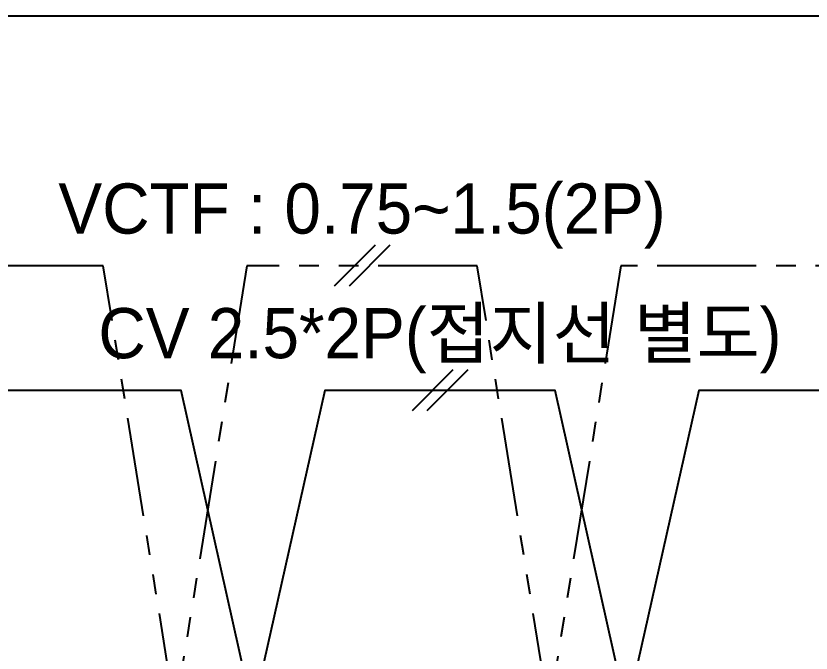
# Model space of a CAD drawing. Header units: millimetres. Extents: x -56261 to 196039, y 9480 to 100001.
# Drawn here: x -1197 to 1355, y 55601 to 57647 of the extents above; entities that cross this region are included whole.
import ezdxf
from ezdxf.enums import TextEntityAlignment as Align
from ezdxf.lldxf.tags import DXFTag

# ---------------------------------------------------------------- set-up
doc = ezdxf.new("R2010")
doc.units = ezdxf.units.MM
doc.linetypes.add('PHANTOM', pattern=[25, 20, -1, 1, -1, 1, -1])
doc.linetypes.add('PHANTOM2', pattern=[31.75, 15.875, -3.175, 3.175, -3.175, 3.175, -3.175])
for name, color, linetype in [('DVM_REPORT', 7, 'Continuous'), ('SS-전원선', 30, 'CENTER2'), ('SS-제어선', 61, 'PHANTOM')]:
    doc.layers.add(name, color=color, linetype=linetype)
doc.styles.add('삼성전자', font='')
doc.styles.get('삼성전자').set_extended_font_data('Gulim')
tags = doc.linetypes.add('CENTER2', pattern=[28.575, 19.05, -3.175, 3.175, -3.175]).pattern_tags.tags
tags[10:11] = [DXFTag(74, 4), DXFTag(75, 0), DXFTag(340, '0'), DXFTag(46, 1.0), DXFTag(50, 0.0), DXFTag(44, 0.0), DXFTag(45, 0.0)]
tags[8:9] = [DXFTag(74, 4), DXFTag(75, 0), DXFTag(340, '0'), DXFTag(46, 1.0), DXFTag(50, 0.0), DXFTag(44, 0.0), DXFTag(45, 0.0)]
tags[6:7] = [DXFTag(74, 4), DXFTag(75, 0), DXFTag(340, '0'), DXFTag(46, 1.0), DXFTag(50, 0.0), DXFTag(44, 0.0), DXFTag(45, 0.0)]
tags[4:5] = [DXFTag(74, 4), DXFTag(75, 0), DXFTag(340, '0'), DXFTag(46, 1.0), DXFTag(50, 0.0), DXFTag(44, 0.0), DXFTag(45, 0.0)]

msp = doc.modelspace()

# ---------------------------------------------------------------- linework, layer by layer
at = {"layer": 'DVM_REPORT', "color": 7}
msp.add_line((-11761.1, 57646.9), (13362.6, 57646.9), dxfattribs=at)
at = {"layer": 'SS-전원선', "color": 1, "linetype": 'ByBlock'}
for p, q in [((205.5, 56510.5), (74.4, 56379.3)), ((253.2, 56510.5), (122.1, 56379.3))]:
    msp.add_line(p, q, dxfattribs=at)
at = {"layer": 'SS-전원선', "ltscale": 20}
msp.add_lwpolyline([(2303.8, 56444.9), (994.3, 56444.9), (763.8, 55414.9), (533.3, 56444.9), (-205.7, 56444.9), (-436.2, 55414.9), (-666.7, 56444.9), (-1405.7, 56444.9), (-1636.2, 55414.9), (-1866.7, 56444.9), (-2605.7, 56444.9), (-2836.2, 55414.9), (-3066.7, 56444.9), (-3805.7, 56444.9), (-4036.2, 55414.9), (-4266.7, 56444.9), (-5005.7, 56444.9), (-5236.2, 55414.9), (-5466.7, 56444.9), (-6205.7, 56444.9), (-6436.2, 55414.9), (-6666.7, 56444.9), (-7405.7, 56444.9), (-7636.2, 55414.9)], dxfattribs=at)
at = {"layer": 'SS-제어선', "color": 1, "linetype": 'ByBlock'}
for p, q in [((-44.5, 56910.5), (-175.6, 56779.3)), ((3.2, 56910.5), (-127.9, 56779.3))]:
    msp.add_line(p, q, dxfattribs=at)
at = {"layer": 'SS-제어선', "linetype": 'PHANTOM2', "ltscale": 20}
msp.add_lwpolyline([(1813.8, 56844.9), (744.3, 56844.9), (513.8, 55414.9), (283.3, 56844.9), (-455.7, 56844.9), (-686.2, 55414.9), (-916.7, 56844.9), (-1655.7, 56844.9), (-1886.2, 55414.9), (-2116.7, 56844.9), (-2855.7, 56844.9), (-3086.2, 55414.9), (-3316.7, 56844.9), (-4055.7, 56844.9), (-4286.2, 55414.9), (-4516.7, 56844.9), (-5255.7, 56844.9), (-5486.2, 55414.9), (-5716.7, 56844.9), (-6455.7, 56844.9), (-6686.2, 55414.9), (-6916.7, 56844.9), (-7655.7, 56844.9), (-7886.2, 55414.9)], dxfattribs=at)

# ---------------------------------------------------------------- texts
at = {"layer": 'SS-전원선', "color": 2, "style": '삼성전자'}
msp.add_text('CV 2.5*2P(접지선 별도)', height=161, dxfattribs=at).set_placement((163.8, 56628.5), align=Align.MIDDLE_CENTER)
at = {"layer": 'SS-제어선', "color": 2, "style": '삼성전자'}
msp.add_text('VCTF : 0.75~1.5(2P)', height=161, dxfattribs=at).set_placement((-86.2, 57028.5), align=Align.MIDDLE_CENTER)

doc.saveas('drawing.dxf')
